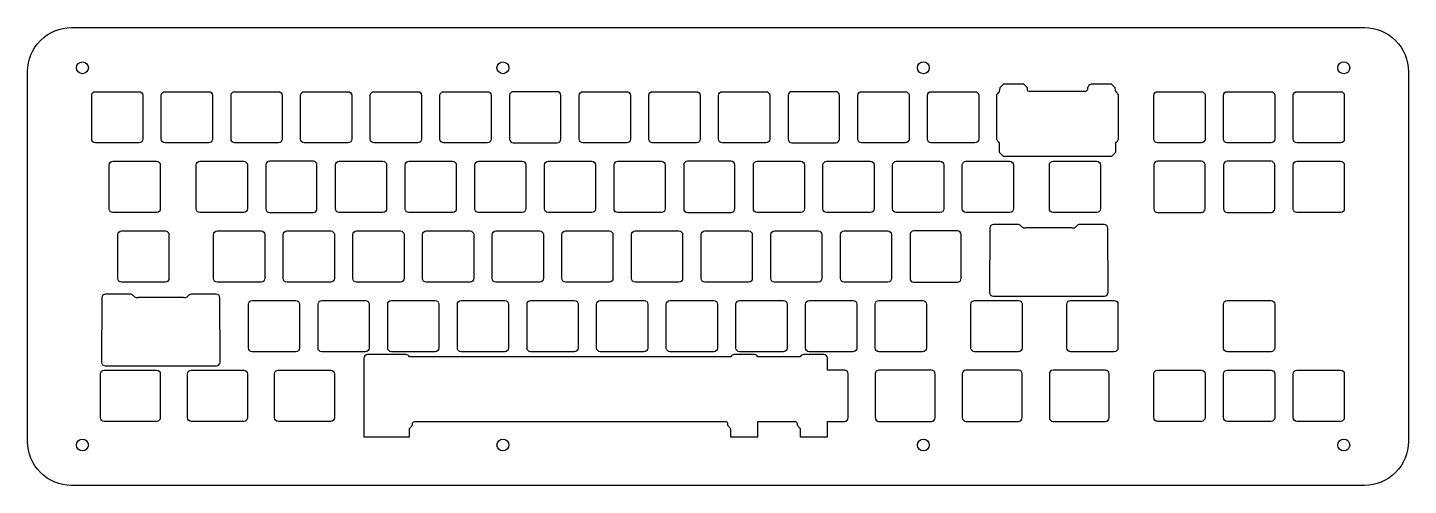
# Model space of a CAD drawing. Header units: millimetres. Extents: x -15 to 363, y -110 to 15.
import ezdxf

# ---------------------------------------------------------------- set-up
doc = ezdxf.new("R2010")
doc.units = ezdxf.units.MM
doc.layers.get('0').update_dxf_attribs({"linetype": 'CONTINUOUS'})

msp = doc.modelspace()

# ---------------------------------------------------------------- linework, layer by layer
for points in [[(350.66, 15, -0.414214), (362.66, 3), (362.66, -98.25, -0.414214), (350.66, -110.25), (-3, -110.25, -0.414214), (-15, -98.25), (-15, 3, -0.414214), (-3, 15)], [(2.52, -3.53, -0.414214), (3.53, -2.53), (15.53, -2.53, -0.414214), (16.53, -3.53), (16.53, -15.53, -0.414214), (15.53, -16.53), (3.53, -16.53, -0.414214), (2.52, -15.53)], [(21.57, -3.53, -0.414214), (22.57, -2.53), (34.58, -2.53, -0.414214), (35.58, -3.53), (35.58, -15.53, -0.414214), (34.58, -16.53), (22.57, -16.53, -0.414214), (21.57, -15.53)], [(40.63, -3.53, -0.414214), (41.63, -2.53), (53.63, -2.53, -0.414214), (54.62, -3.53), (54.62, -15.53, -0.414214), (53.63, -16.53), (41.63, -16.53, -0.414214), (40.63, -15.53)], [(59.68, -3.53, -0.414214), (60.67, -2.53), (72.67, -2.53, -0.414214), (73.67, -3.53), (73.67, -15.53, -0.414214), (72.67, -16.53), (60.67, -16.53, -0.414214), (59.68, -15.53)], [(78.73, -3.53, -0.414214), (79.72, -2.53), (91.72, -2.53, -0.414214), (92.72, -3.53), (92.72, -15.53, -0.414214), (91.72, -16.53), (79.72, -16.53, -0.414214), (78.73, -15.53)], [(97.78, -3.53, -0.414214), (98.78, -2.53), (110.78, -2.53, -0.414214), (111.78, -3.53), (111.78, -15.53, -0.414214), (110.78, -16.53), (98.78, -16.53, -0.414214), (97.78, -15.53)], [(116.83, -3.53), (116.83, -15.53, 0.414214), (117.83, -16.53), (129.82, -16.53, 0.414214), (130.82, -15.53), (130.82, -3.53, 0.414214), (129.82, -2.53), (117.83, -2.53, 0.414214)], [(135.88, -3.53, -0.414214), (136.88, -2.53), (148.88, -2.53, -0.414214), (149.88, -3.53), (149.88, -15.53, -0.414214), (148.88, -16.53), (136.88, -16.53, -0.414214), (135.88, -15.53)], [(154.93, -3.53, -0.414214), (155.93, -2.53), (167.93, -2.53, -0.414214), (168.93, -3.53), (168.93, -15.53, -0.414214), (167.93, -16.53), (155.93, -16.53, -0.414214), (154.93, -15.53)], [(173.97, -3.53, -0.414214), (174.97, -2.53), (186.98, -2.53, -0.414214), (187.98, -3.53), (187.98, -15.53, -0.414214), (186.98, -16.53), (174.97, -16.53, -0.414214), (173.97, -15.53)], [(193.03, -3.53), (193.03, -15.53, 0.414214), (194.03, -16.53), (206.03, -16.53, 0.414214), (207.03, -15.53), (207.03, -3.53, 0.414214), (206.03, -2.53), (194.03, -2.53, 0.414214)], [(212.07, -3.53, -0.414214), (213.08, -2.53), (225.07, -2.53, -0.414214), (226.08, -3.53), (226.08, -15.53, -0.414214), (225.07, -16.53), (213.08, -16.53, -0.414214), (212.07, -15.53)], [(231.12, -3.53, -0.414214), (232.13, -2.53), (244.12, -2.53, -0.414214), (245.13, -3.53), (245.13, -15.53, -0.414214), (244.12, -16.53), (232.13, -16.53, -0.414214), (231.12, -15.53)], [(249.96, -15.58), (250.23, -15.84, 0.202266), (250.74, -16.42), (250.74, -19.08), (251.86, -20.2), (281.52, -20.2), (282.64, -19.08), (282.64, -16.44, 0.217344), (283.18, -15.81), (283.41, -15.58), (283.41, -3.41), (283.15, -3.15, 0.19274), (282.64, -2.61), (282.64, -2.59, 0.002692), (282.63, -2.58), (282.44, -1.5), (281.44, -0.5), (275.94, -0.5), (275.23, -0.79), (274.94, -1.5), (274.94, -2), (274.44, -2.5), (258.94, -2.5), (258.59, -2.35), (258.44, -2), (258.44, -1.5), (257.44, -0.5), (251.94, -0.5), (250.94, -1.5), (250.75, -2.58, 0.002614), (250.74, -2.59), (250.74, -2.63, 0.175729), (250.26, -3.11), (249.96, -3.41)], [(293.04, -3.53, -0.414214), (294.04, -2.53), (306.04, -2.53, -0.414214), (307.04, -3.53), (307.04, -15.53, -0.414214), (306.04, -16.53), (294.04, -16.53, -0.414214), (293.04, -15.53)], [(312.09, -3.53, -0.414214), (313.09, -2.53), (325.09, -2.53, -0.414214), (326.09, -3.53), (326.09, -15.53, -0.414214), (325.09, -16.53), (313.09, -16.53, -0.414214), (312.09, -15.53)], [(331.14, -3.53, -0.414214), (332.14, -2.53), (344.14, -2.53, -0.414214), (345.14, -3.53), (345.14, -15.53, -0.414214), (344.14, -16.53), (332.14, -16.53, -0.414214), (331.14, -15.53)], [(7.29, -22.57, -0.414214), (8.29, -21.58), (20.29, -21.58, -0.414214), (21.29, -22.57), (21.29, -34.58, -0.414214), (20.29, -35.58), (8.29, -35.58, -0.414214), (7.29, -34.58)], [(31.1, -22.57, -0.414214), (32.1, -21.58), (44.1, -21.58, -0.414214), (45.1, -22.57), (45.1, -34.58, -0.414214), (44.1, -35.58), (32.1, -35.58, -0.414214), (31.1, -34.58)], [(50.15, -22.57), (50.15, -34.58, 0.414214), (51.15, -35.58), (63.15, -35.58, 0.414214), (64.15, -34.58), (64.15, -22.57, 0.414214), (63.15, -21.58), (51.15, -21.58, 0.414214)], [(69.2, -22.57, -0.414214), (70.2, -21.58), (82.2, -21.58, -0.414214), (83.2, -22.57), (83.2, -34.58, -0.414214), (82.2, -35.58), (70.2, -35.58, -0.414214), (69.2, -34.58)], [(88.25, -22.57, -0.414214), (89.25, -21.58), (101.25, -21.58, -0.414214), (102.25, -22.57), (102.25, -34.58, -0.414214), (101.25, -35.58), (89.25, -35.58, -0.414214), (88.25, -34.58)], [(120.3, -21.58, -0.414214), (121.3, -22.57), (121.3, -34.58, -0.414214), (120.3, -35.58), (108.3, -35.58, -0.414214), (107.3, -34.58), (107.3, -22.57, -0.414214), (108.3, -21.58)], [(126.35, -22.57, -0.414214), (127.35, -21.58), (139.35, -21.58, -0.414214), (140.35, -22.57), (140.35, -34.58, -0.414214), (139.35, -35.58), (127.35, -35.58, -0.414214), (126.35, -34.58)], [(158.4, -21.58, -0.414214), (159.4, -22.57), (159.4, -34.58, -0.414214), (158.4, -35.58), (146.4, -35.58, -0.414214), (145.4, -34.58), (145.4, -22.57, -0.414214), (146.4, -21.58)], [(164.45, -22.57), (164.45, -34.58, 0.414214), (165.45, -35.58), (177.45, -35.58, 0.414214), (178.45, -34.58), (178.45, -22.57, 0.414214), (177.45, -21.58), (165.45, -21.58, 0.414214)], [(183.5, -22.57, -0.414214), (184.5, -21.58), (196.5, -21.58, -0.414214), (197.5, -22.57), (197.5, -34.58, -0.414214), (196.5, -35.58), (184.5, -35.58, -0.414214), (183.5, -34.58)], [(202.55, -22.57, -0.414214), (203.55, -21.58), (215.55, -21.58, -0.414214), (216.55, -22.57), (216.55, -34.58, -0.414214), (215.55, -35.58), (203.55, -35.58, -0.414214), (202.55, -34.58)], [(221.6, -22.57, -0.414214), (222.6, -21.58), (234.6, -21.58, -0.414214), (235.6, -22.57), (235.6, -34.58, -0.414214), (234.6, -35.58), (222.6, -35.58, -0.414214), (221.6, -34.58)], [(240.65, -22.57, -0.414214), (241.65, -21.58), (253.65, -21.58, -0.414214), (254.65, -22.57), (254.65, -34.58, -0.414214), (253.65, -35.58), (241.65, -35.58, -0.414214), (240.65, -34.58)], [(264.46, -22.57, -0.414214), (265.46, -21.58), (277.46, -21.58, -0.414214), (278.46, -22.57), (278.46, -34.58, -0.414214), (277.46, -35.58), (265.46, -35.58, -0.414214), (264.46, -34.58)], [(293.04, -22.57), (293.04, -34.58, 0.414214), (294.04, -35.58), (306.04, -35.58, 0.414214), (307.04, -34.58), (307.04, -22.57, 0.414214), (306.04, -21.58), (294.04, -21.58, 0.414214)], [(312.09, -22.57), (312.09, -34.58, 0.414214), (313.09, -35.58), (325.09, -35.58, 0.414214), (326.09, -34.58), (326.09, -22.57, 0.414214), (325.09, -21.58), (313.09, -21.58, 0.414214)], [(331.14, -22.57, -0.414214), (332.14, -21.58), (344.14, -21.58, -0.414214), (345.14, -22.57), (345.14, -34.58, -0.414214), (344.14, -35.58), (332.14, -35.58, -0.414214), (331.14, -34.58)], [(9.67, -41.63, -0.414214), (10.67, -40.63), (22.67, -40.63, -0.414214), (23.67, -41.63), (23.67, -53.63, -0.414214), (22.67, -54.63), (10.67, -54.63, -0.414214), (9.67, -53.63)], [(35.86, -41.63, -0.414214), (36.86, -40.63), (48.86, -40.63, -0.414214), (49.86, -41.63), (49.86, -53.63, -0.414214), (48.86, -54.63), (36.86, -54.63, -0.414214), (35.86, -53.63)], [(54.91, -41.63, -0.414214), (55.91, -40.63), (67.91, -40.63, -0.414214), (68.91, -41.63), (68.91, -53.63, -0.414214), (67.91, -54.63), (55.91, -54.63, -0.414214), (54.91, -53.63)], [(86.96, -40.63, -0.414214), (87.96, -41.63), (87.96, -53.63, -0.414214), (86.96, -54.63), (74.96, -54.63, -0.414214), (73.96, -53.63), (73.96, -41.63, -0.414214), (74.96, -40.63)], [(93.01, -41.63, -0.414214), (94.01, -40.63), (106.01, -40.63, -0.414214), (107.01, -41.63), (107.01, -53.63, -0.414214), (106.01, -54.63), (94.01, -54.63, -0.414214), (93.01, -53.63)], [(112.06, -41.63, -0.414214), (113.06, -40.63), (125.06, -40.63, -0.414214), (126.06, -41.63), (126.06, -53.63, -0.414214), (125.06, -54.63), (113.06, -54.63, -0.414214), (112.06, -53.63)], [(131.11, -41.63, -0.414214), (132.11, -40.63), (144.11, -40.63, -0.414214), (145.11, -41.63), (145.11, -53.63, -0.414214), (144.11, -54.63), (132.11, -54.63, -0.414214), (131.11, -53.63)], [(150.16, -41.63, -0.414214), (151.16, -40.63), (163.16, -40.63, -0.414214), (164.16, -41.63), (164.16, -53.63, -0.414214), (163.16, -54.63), (151.16, -54.63, -0.414214), (150.16, -53.63)], [(169.21, -41.63, -0.414214), (170.21, -40.63), (182.21, -40.63, -0.414214), (183.21, -41.63), (183.21, -53.63, -0.414214), (182.21, -54.63), (170.21, -54.63, -0.414214), (169.21, -53.63)], [(188.26, -41.63, -0.414214), (189.26, -40.63), (201.26, -40.63, -0.414214), (202.26, -41.63), (202.26, -53.63, -0.414214), (201.26, -54.63), (189.26, -54.63, -0.414214), (188.26, -53.63)], [(207.31, -41.63, -0.414214), (208.31, -40.63), (220.31, -40.63, -0.414214), (221.31, -41.63), (221.31, -53.63, -0.414214), (220.31, -54.63), (208.31, -54.63, -0.414214), (207.31, -53.63)], [(226.36, -41.63), (226.36, -53.63, 0.414214), (227.36, -54.63), (239.36, -54.63, 0.414214), (240.36, -53.63), (240.36, -41.63, 0.414214), (239.36, -40.63), (227.36, -40.63, 0.414214)], [(249.11, -58.48), (249.64, -58.48, 0.035099), (249.78, -58.49), (272.92, -58.49), (279.52, -58.48, 0.414835), (280.52, -57.48), (280.46, -39.87, 0.41338), (279.45, -38.87), (272.72, -38.88, 0.207368), (271.99, -39.19), (271.65, -39.56, -0.264025), (270.7, -39.85, 0.053493), (270.32, -39.81), (258.32, -39.81, 0.053493), (257.93, -39.85, -0.264025), (256.99, -39.56), (256.65, -39.19, 0.207368), (255.92, -38.88), (249.18, -38.87, 0.41338), (248.18, -39.87), (248.12, -57.48, 0.414835)], [(6.23, -77.53), (6.75, -77.53, 0.035099), (6.89, -77.54), (30.04, -77.54), (36.64, -77.53, 0.414835), (37.63, -76.53), (37.57, -58.92, 0.41338), (36.57, -57.92), (29.83, -57.93, 0.207368), (29.1, -58.24), (28.76, -58.61, -0.264025), (27.82, -58.9, 0.053493), (27.43, -58.86), (15.43, -58.86, 0.053493), (15.05, -58.9, -0.264025), (14.1, -58.61), (13.76, -58.24, 0.207368), (13.03, -57.93), (6.3, -57.92, 0.41338), (5.29, -58.92), (5.23, -76.53, 0.414835)], [(45.39, -60.67, -0.414214), (46.39, -59.68), (58.39, -59.68, -0.414214), (59.39, -60.67), (59.39, -72.67, -0.414214), (58.39, -73.68), (46.39, -73.68, -0.414214), (45.39, -72.67)], [(64.44, -60.67, -0.414214), (65.44, -59.68), (77.44, -59.68, -0.414214), (78.44, -60.67), (78.44, -72.67, -0.414214), (77.44, -73.68), (65.44, -73.68, -0.414214), (64.44, -72.67)], [(83.49, -60.67, -0.414214), (84.49, -59.68), (96.49, -59.68, -0.414214), (97.49, -60.67), (97.49, -72.67, -0.414214), (96.49, -73.68), (84.49, -73.68, -0.414214), (83.49, -72.67)], [(102.54, -60.67, -0.414214), (103.54, -59.68), (115.54, -59.68, -0.414214), (116.54, -60.67), (116.54, -72.67, -0.414214), (115.54, -73.68), (103.54, -73.68, -0.414214), (102.54, -72.67)], [(134.59, -59.68, -0.414214), (135.59, -60.67), (135.59, -72.67, -0.414214), (134.59, -73.68), (122.59, -73.68, -0.414214), (121.59, -72.67), (121.59, -60.67, -0.414214), (122.59, -59.68)], [(153.64, -59.68, -0.414214), (154.64, -60.67), (154.64, -72.67, -0.414214), (153.64, -73.68), (141.64, -73.68, -0.414214), (140.64, -72.67), (140.64, -60.67, -0.414214), (141.64, -59.68)], [(172.69, -59.68, -0.414214), (173.69, -60.67), (173.69, -72.67, -0.414214), (172.69, -73.68), (160.69, -73.68, -0.414214), (159.69, -72.67), (159.69, -60.67, -0.414214), (160.69, -59.68)], [(178.74, -60.67, -0.414214), (179.74, -59.68), (191.74, -59.68, -0.414214), (192.74, -60.67), (192.74, -72.67, -0.414214), (191.74, -73.68), (179.74, -73.68, -0.414214), (178.74, -72.67)], [(197.79, -60.67, -0.414214), (198.79, -59.68), (210.79, -59.68, -0.414214), (211.79, -60.67), (211.79, -72.67, -0.414214), (210.79, -73.68), (198.79, -73.68, -0.414214), (197.79, -72.67)], [(216.84, -60.67, -0.414214), (217.84, -59.68), (229.84, -59.68, -0.414214), (230.84, -60.67), (230.84, -72.67, -0.414214), (229.84, -73.68), (217.84, -73.68, -0.414214), (216.84, -72.67)], [(243.03, -60.67, -0.414214), (244.03, -59.68), (256.03, -59.68, -0.414214), (257.03, -60.67), (257.03, -72.67, -0.414214), (256.03, -73.68), (244.03, -73.68, -0.414214), (243.03, -72.67)], [(269.23, -60.67, -0.414214), (270.23, -59.68), (282.23, -59.68, -0.414214), (283.23, -60.67), (283.23, -72.67, -0.414214), (282.23, -73.68), (270.23, -73.68, -0.414214), (269.23, -72.67)], [(312.09, -60.67, -0.414214), (313.09, -59.68), (325.09, -59.68, -0.414214), (326.09, -60.67), (326.09, -72.67, -0.414214), (325.09, -73.68), (313.09, -73.68, -0.414214), (312.09, -72.67)], [(208.41, -78.73), (203.77, -78.73), (203.77, -75.48, 0.414214), (202.77, -74.47), (197.27, -74.47, 0.30969), (196.34, -75.11), (184.71, -75.11, 0.30969), (183.77, -74.47), (178.28, -74.47, 0.30969), (177.34, -75.11), (89.41, -75.11, 0.30969), (88.48, -74.47), (77.98, -74.47, 0.414214), (76.98, -75.48), (76.98, -96.97), (89.48, -96.97), (89.48, -94.64), (90.31, -93.81), (90.31, -93.31), (90.45, -92.96), (90.81, -92.81), (175.95, -92.81), (176.3, -92.96), (176.45, -93.31), (176.45, -93.81), (177.27, -94.64), (177.27, -96.97), (184.77, -96.97), (184.77, -92.81), (194.95, -92.81), (195.3, -92.96), (195.45, -93.31), (195.45, -93.81), (196.27, -94.64), (196.27, -96.97), (203.77, -96.97), (203.77, -92.73), (208.41, -92.73, 0.414214), (209.41, -91.73), (209.41, -79.73, 0.414214)], [(17.93, -92.73, -0.006137), (17.91, -92.73), (5.91, -92.73, -0.414214), (4.91, -91.73), (4.91, -79.73, -0.414214), (5.91, -78.73), (8.26, -78.73, -0.006137), (8.29, -78.73), (20.29, -78.73, -0.414214), (21.29, -79.72), (21.29, -91.72, -0.414214), (20.29, -92.73)], [(41.74, -92.73, -0.006137), (41.72, -92.73), (29.72, -92.73, -0.414214), (28.72, -91.73), (28.72, -79.73, -0.414214), (29.72, -78.73), (32.08, -78.73, -0.006137), (32.1, -78.73), (44.1, -78.73, -0.414214), (45.1, -79.72), (45.1, -91.72, -0.414214), (44.1, -92.73)], [(65.56, -92.73, -0.006137), (65.53, -92.73), (53.53, -92.73, -0.414214), (52.53, -91.73), (52.53, -79.73, -0.414214), (53.53, -78.73), (55.89, -78.73, -0.006137), (55.91, -78.73), (67.91, -78.73, -0.414214), (68.91, -79.72), (68.91, -91.72, -0.414214), (67.91, -92.73)], [(232.22, -78.73), (229.86, -78.73, 0.006137), (229.84, -78.73), (217.84, -78.73, 0.414214), (216.84, -79.72), (216.84, -91.72, 0.414214), (217.84, -92.73), (220.19, -92.73, 0.006137), (220.22, -92.73), (232.22, -92.73, 0.414214), (233.22, -91.73), (233.22, -79.73, 0.414214)], [(256.03, -78.73), (253.67, -78.73, 0.006137), (253.65, -78.73), (241.65, -78.73, 0.414214), (240.65, -79.72), (240.65, -91.72, 0.414214), (241.65, -92.73), (244.01, -92.73, 0.006137), (244.03, -92.73), (256.03, -92.73, 0.414214), (257.03, -91.73), (257.03, -79.73, 0.414214)], [(279.84, -78.73), (277.49, -78.73, 0.006137), (277.46, -78.73), (265.46, -78.73, 0.414214), (264.46, -79.72), (264.46, -91.72, 0.414214), (265.46, -92.73), (267.82, -92.73, 0.006137), (267.84, -92.73), (279.84, -92.73, 0.414214), (280.84, -91.73), (280.84, -79.73, 0.414214)], [(293.04, -79.72, -0.414214), (294.04, -78.73), (306.04, -78.73, -0.414214), (307.04, -79.72), (307.04, -91.72, -0.414214), (306.04, -92.73), (294.04, -92.73, -0.414214), (293.04, -91.72)], [(312.09, -79.72, -0.414214), (313.09, -78.73), (325.09, -78.73, -0.414214), (326.09, -79.72), (326.09, -91.72, -0.414214), (325.09, -92.73), (313.09, -92.73, -0.414214), (312.09, -91.72)], [(331.14, -79.72, -0.414214), (332.14, -78.73), (344.14, -78.73, -0.414214), (345.14, -79.72), (345.14, -91.72, -0.414214), (344.14, -92.73), (332.14, -92.73, -0.414214), (331.14, -91.72)]]:
    msp.add_lwpolyline(points, format="xyb", close=True)
for centre, radius in [((0, 4), 1.62), ((115, 4), 1.62), ((230, 4), 1.63), ((345, 4), 1.63), ((0, -99.2), 1.62), ((115, -99.2), 1.62), ((230, -99.2), 1.63), ((345, -99.2), 1.63)]:
    msp.add_circle(centre, radius)

doc.saveas('drawing.dxf')
